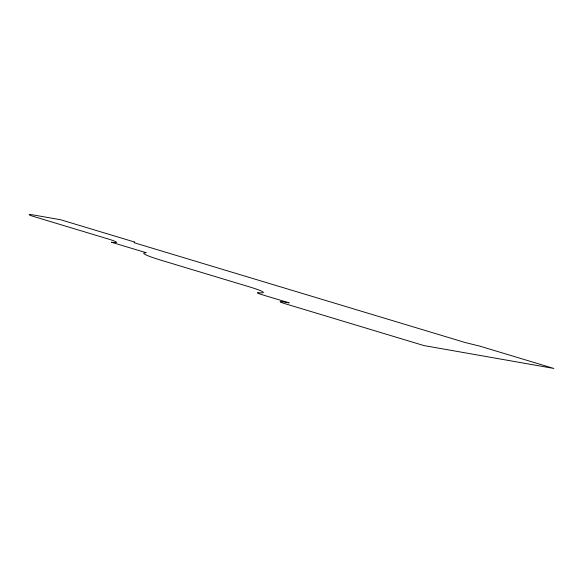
<?xml version="1.0" encoding="UTF-8"?>
<svg xmlns="http://www.w3.org/2000/svg" width="583" height="583" viewBox="0 0 583 583"><rect width="100%" height="100%" fill="white"/><g stroke="black" fill="none" stroke-linecap="round" stroke-linejoin="round"><path stroke-width="0.87" d="M134.68 242.076L134.112 242.71L465.314 342.564L479.882 346.149L553.85 368.449L423.921 345.566L285.021 303.692A18.401 1.093 13.3 0 1 285.692 302.264L289.175 302.876L262.284 294.772A18.401 1.093 13.3 0 1 258.83 292.739A56.784 3.367 13.3 0 0 245.1 285.568L163.502 260.965A70.667 4.19 13.3 0 1 146.224 252.738L111.404 242.244A34.718 2.062 13.3 0 0 105.8 238.258L34.062 216.621A18.401 1.093 13.3 0 1 34.725 215.193L60.712 219.769L134.68 242.076"/></g></svg>
